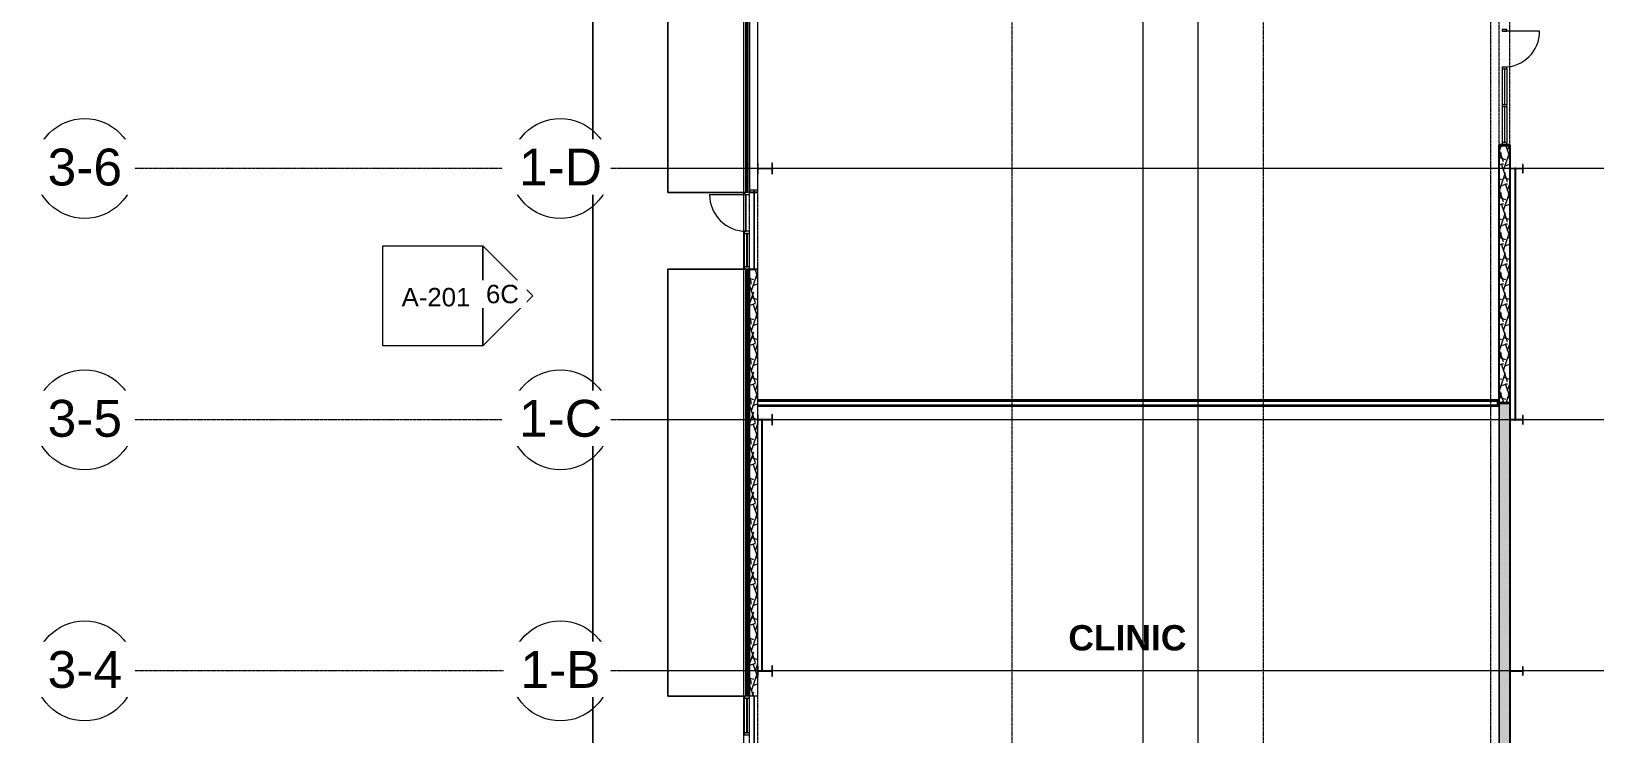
# Model space of a CAD drawing. Header units: inches. Extents: x 25369 to 33161, y -23509 to -20274.
# Drawn here: x 27301 to 28802, y -22169 to -21494 of the extents above; entities that cross this region are included whole.
import ezdxf

# ---------------------------------------------------------------- set-up
doc = ezdxf.new("R2010")
doc.units = ezdxf.units.IN
doc.header["$MEASUREMENT"] = 0
doc.linetypes.add('Grid Line 1_2_', pattern=[0.875, 0.5, -0.125, 0.125, -0.125])
for name, color, linetype, lineweight in [('A-DOOR', 31, 'Continuous', 13), ('A-FLOR', 192, 'Continuous', 13), ('A-GLAZ-CURT', 52, 'Continuous', 13), ('A-GLAZ-CWMG', 51, 'Continuous', 13), ('A-SITE-ROAD', 130, 'Continuous', 70), ('A-SITE-SWLK', 140, 'Continuous', 70), ('A-WALL', 113, 'Continuous', 13), ('A-WALL-PATT', 111, 'Continuous', 25), ('C-TOPO', 7, 'Continuous', 13), ('G-ANNO-SYMB', 111, 'Continuous', 9), ('I-WALL', 2, 'Continuous', 13), ('L-SITE-WALL', 31, 'Continuous', 13), ('M-AREA-IDEN', 171, 'Continuous', 9), ('S-BEAM', 12, 'Continuous', 13), ('S-COLS', 52, 'Continuous', 13), ('S-GRID', 1, 'Continuous', 9), ('S-GRID-IDEN', 1, 'Continuous', 9)]:
    doc.layers.add(name, color=color, linetype=linetype, lineweight=lineweight)
doc.styles.add('Arial', font='arial.ttf', dxfattribs={"height": 35.407186})
doc.styles.add('Arial_1', font='arial.ttf', dxfattribs={"height": 17.703593})
doc.styles.add('Arial_B', font='arialbd.ttf', dxfattribs={"height": 24.354149})
pattern_1 = [(45, (5929.126, 0), (-19.00703, 19.00703), []), (45, (5929.126, 28.8), (-19.00703, 19.00703), [])]
pattern_2 = [(161.57, (5930.086, 0.96), (-7.6802237, -0.0009796), [0, -54.643, 6.067, 0]), (18.43, (5928.166, 0.96), (-7.6802237, 0.0009796), [0, -54.643, 6.067, 0]), (108.43, (5930.086, 0.96), (3.8382953, -19.20136532), [18.211, -42.499]), (71.57, (5928.166, 0.96), (3.8382953, 19.20136532), [18.211, -42.499])]
pattern_3 = [(0, (5929.126, 0), (61.44, 15.36), [2.534, -43.546, 2.534, -43.546, -245.76]), (0, (5929.126, 0), (61.44, 15.36), [-92.16, 2.534, -89.626, 2.534, -43.546, -107.52]), (0, (5929.126, 0), (61.44, 15.36), [-230.4, 2.534, -28.186, 2.534, -74.266]), (120, (5952.166, 7.68), (-44.02215, 45.528601), [2.534, -43.546, 2.534, -43.546, -245.76]), (120, (5952.166, 7.68), (-44.02215, 45.528601), [-92.16, 2.534, -89.626, 2.534, -43.546, -107.52]), (120, (5952.166, 7.68), (-44.02215, 45.528601), [-230.4, 2.534, -28.186, 2.534, -74.266]), (240, (5959.846, 38.4), (-17.41785, -60.888601), [2.534, -43.546, 2.534, -43.546, -245.76]), (240, (5959.846, 38.4), (-17.41785, -60.888601), [-92.16, 2.534, -89.626, 2.534, -43.546, -107.52]), (240, (5959.846, 38.4), (-17.41785, -60.888601), [-230.4, 2.534, -28.186, 2.534, -74.266])]

# ---------------------------------------------------------------- blocks, each defined once
blk = doc.blocks.new('Struct_Xcel_Sports Complex_rvt-2-Overall Floor Plan')
at = {"layer": 'A-FLOR', "color": 43, "lineweight": 9}
for p, q in [((22066.1, -21648.9), (22066.1, -21647.2)), ((22066.1, -21722.9), (22066.1, -21649.2)), ((22066.1, -22342.7), (22066.1, -22132.8))]:
    blk.add_line(p, q, dxfattribs=at)
at = {"layer": 'L-SITE-WALL', "color": 43, "lineweight": 9}
for p, q in [((22058.1, -21649.4), (22058.1, -21182.1)), ((22058.1, -21686.6), (22058.1, -21651.4)), ((22066.1, -21647.2), (22066.1, -21648.9)), ((22066.1, -21649.2), (22066.1, -21722.9)), ((22058.1, -22133.1), (22058.1, -21722.7)), ((22066.1, -22132.8), (22066.1, -22342.7))]:
    blk.add_line(p, q, dxfattribs=at)
blk = doc.blocks.new('Girt_C - 8_D-1405510-Overall Floor Plan')
at = {"layer": 'S-BEAM', "color": 43, "lineweight": 9}
for p, q in [((22061.6, -21143.7), (22061.6, -21646.8)), ((22069.6, -21380.1), (22069.6, -21148.8)), ((22069.6, -21621.3), (22069.6, -21390.1)), ((22069.6, -21646.8), (22069.6, -21631.3)), ((22069.3, -21647.2), (22062, -21647.2))]:
    blk.add_line(p, q, dxfattribs=at)
blk = doc.blocks.new('Door_Single_Storefront - one-1371400-Overall Floor Plan')
at = {"layer": 'A-DOOR', "color": 43, "lineweight": 9}
blk.add_line((-17.59375, -35.1875), (-17.59375, 0), dxfattribs=at)
blk.add_arc((-17.59375, 0), 35.1875, 270, 0, dxfattribs=at)
blk = doc.blocks.new('System Panel - INSULATED LOW-E GLAZING _SEE ELEVATIONS FOR U-FACTOR_ SHGC_ _ LT_-1354328-Overall Floor Plan')
at = {"layer": 'A-GLAZ-CURT', "color": 7}
for p, q in [((16.03125, 1.25), (-16.03125, 1.25)), ((-16.03125, 1.25), (-16.03125, 0.25)), ((-16.03125, 0.25), (16.03125, 0.25)), ((16.03125, 0.25), (16.03125, 1.25))]:
    blk.add_line(p, q, dxfattribs=at)
at = {"layer": 'A-GLAZ-CURT', "color": 10, "lineweight": 9}
for p, q in [((-16.03125, 0.25), (-16.03125, 1.25)), ((16.03125, 1.25), (-16.03125, 1.25)), ((-16.03125, 0.25), (16.03125, 0.25)), ((16.03125, 1.25), (16.03125, 0.25))]:
    blk.add_line(p, q, dxfattribs=at)
blk = doc.blocks.new('Rectangular Mullion - Exterior 2_ x 4_5_-1354325-Overall Floor Plan')
at = {"layer": 'A-GLAZ-CWMG', "color": 43, "lineweight": 9}
for p, q in [((22057, -21720.7), (22057, -21688.6)), ((22061.5, -21720.7), (22061.5, -21688.6))]:
    blk.add_line(p, q, dxfattribs=at)
blk = doc.blocks.new('Rectangular Mullion - Exterior 2_ x 4_5_-1212758-Overall Floor Plan')
at = {"layer": 'A-GLAZ-CWMG', "color": 7}
for p, q in [((-2, 1.5), (0, 1.5)), ((-2, -3), (-2, 1.5)), ((0, 1.5), (0, -3)), ((0, -3), (-2, -3))]:
    blk.add_line(p, q, dxfattribs=at)
blk = doc.blocks.new('Rectangular Mullion - Exterior 2_ x 4_5_-1305178-Overall Floor Plan')
at = {"layer": 'A-GLAZ-CWMG', "color": 7}
for p, q in [((0, 1.5), (-2, 1.5)), ((-2, 1.5), (-2, -3)), ((0, -3), (0, 1.5)), ((-2, -3), (0, -3))]:
    blk.add_line(p, q, dxfattribs=at)
blk = doc.blocks.new('Rectangular Mullion - Exterior 2_ x 4_5_-827470-Overall Floor Plan')
at = {"layer": 'A-GLAZ-CWMG', "color": 7}
for p, q in [((-1, 1.5), (1, 1.5)), ((-1, -3), (-1, 1.5)), ((1, 1.5), (1, -3)), ((1, -3), (-1, -3))]:
    blk.add_line(p, q, dxfattribs=at)
blk = doc.blocks.new('Round Bar - 1_-1251515-Overall Floor Plan')
at = {"layer": 'S-BEAM', "color": 43, "lineweight": 9}
for p, q in [((22796.3, -21748.2), (22796.3, -21867.6)), ((22797.3, -21867.6), (22797.3, -21748.2))]:
    blk.add_line(p, q, dxfattribs=at)
for start_param, end_param in [(0, 3.141593), (3.141593, 6.283185)]:
    blk.add_ellipse((22796.8, -21867.6), major_axis=(0.5, 0), ratio=0.829527, start_param=start_param, end_param=end_param, dxfattribs=at)
blk = doc.blocks.new('Round Bar - 1_-1251605-Overall Floor Plan')
at = {"layer": 'S-BEAM', "color": 43, "lineweight": 9}
for p, q in [((22796.3, -21626.3), (22796.3, -21749)), ((22797.3, -21749), (22797.3, -21626.3))]:
    blk.add_line(p, q, dxfattribs=at)
for start_param, end_param in [(0, 3.141593), (3.141593, 6.283185)]:
    blk.add_ellipse((22796.8, -21626.3), major_axis=(0.5, 0), ratio=0.836579, start_param=start_param, end_param=end_param, dxfattribs=at)
blk = doc.blocks.new('Round Bar - 1_-1267021-Overall Floor Plan')
at = {"layer": 'S-BEAM', "color": 43, "lineweight": 9}
for p, q in [((22073.1, -21867.7), (22073.1, -21988.9)), ((22074.1, -21988.9), (22074.1, -21867.7))]:
    blk.add_line(p, q, dxfattribs=at)
for centre, start_param, end_param in [((22073.6, -21867.7), 0, 3.141593), ((22073.6, -21867.7), 3.141593, 6.283185), ((22073.6, -22108.8), 3.926991, 5.497787)]:
    blk.add_ellipse(centre, major_axis=(0.5, 0), ratio=0.507473, start_param=start_param, end_param=end_param, dxfattribs=at)
blk = doc.blocks.new('Round Bar - 1_-1267063-Overall Floor Plan')
at = {"layer": 'S-BEAM', "color": 43, "lineweight": 9}
for p, q in [((22073.1, -21987.6), (22073.1, -22108.8)), ((22074.1, -22108.8), (22074.1, -21987.6))]:
    blk.add_line(p, q, dxfattribs=at)
for start_param, end_param in [(0, 3.141593), (3.141593, 6.283185)]:
    blk.add_ellipse((22073.6, -22108.8), major_axis=(0.5, 0), ratio=0.507473, start_param=start_param, end_param=end_param, dxfattribs=at)
blk = doc.blocks.new('System Panel - INSULATED LOW-E GLAZING _SEE ELEVATIONS FOR U-FACTOR_ SHGC_ _ LT_-1142345-Overall Floor Plan')
at = {"layer": 'A-GLAZ-CURT', "color": 7}
for p, q in [((16.53125, 1.25), (-16.53125, 1.25)), ((-16.53125, 1.25), (-16.53125, 0.25)), ((-16.53125, 0.25), (16.53125, 0.25)), ((16.53125, 0.25), (16.53125, 1.25))]:
    blk.add_line(p, q, dxfattribs=at)
at = {"layer": 'A-GLAZ-CURT', "color": 10, "lineweight": 9}
for p, q in [((-16.53125, 0.25), (-16.53125, 1.25)), ((16.53125, 1.25), (-16.53125, 1.25)), ((-16.53125, 0.25), (16.53125, 0.25)), ((16.53125, 1.25), (16.53125, 0.25))]:
    blk.add_line(p, q, dxfattribs=at)
blk = doc.blocks.new('Rectangular Mullion - Exterior 2_ x 4_5_-1135311-Overall Floor Plan')
at = {"layer": 'A-GLAZ-CWMG', "color": 43, "lineweight": 9}
for p, q in [((26123.4, -22752.2), (26123.4, -22785.3)), ((26127.9, -22752.2), (26127.9, -22785.3))]:
    blk.add_line(p, q, dxfattribs=at)
blk = doc.blocks.new('Rectangular Mullion - Exterior 2_ x 4_5_-1142372-Overall Floor Plan')
at = {"layer": 'A-GLAZ-CWMG', "color": 7}
for p, q in [((0, 1.5), (-2, 1.5)), ((-2, 1.5), (-2, -3)), ((0, -3), (0, 1.5)), ((-2, -3), (0, -3))]:
    blk.add_line(p, q, dxfattribs=at)
blk = doc.blocks.new('Rectangular Mullion - Exterior 2_ x 4_5_-1142343-Overall Floor Plan')
at = {"layer": 'A-GLAZ-CWMG', "color": 7}
for p, q in [((-1, 1.5), (1, 1.5)), ((-1, -3), (-1, 1.5)), ((1, 1.5), (1, -3)), ((1, -3), (-1, -3))]:
    blk.add_line(p, q, dxfattribs=at)
blk = doc.blocks.new('System Panel - Interior Glazing-1220293-Overall Floor Plan')
at = {"layer": 'A-GLAZ-CURT', "color": 7}
for p, q in [((17.21875, -0.5625), (-17.21875, -0.5625)), ((-17.21875, -0.5625), (-17.21875, -0.9375)), ((-17.21875, -0.9375), (17.21875, -0.9375)), ((17.21875, -0.9375), (17.21875, -0.5625))]:
    blk.add_line(p, q, dxfattribs=at)
blk = doc.blocks.new('System Panel - Interior Glazing-1870824-Overall Floor Plan')
at = {"layer": 'A-GLAZ-CURT', "color": 7}
for p, q in [((17.21875, -0.5625), (-17.21875, -0.5625)), ((-17.21875, -0.5625), (-17.21875, -0.9375)), ((-17.21875, -0.9375), (17.21875, -0.9375)), ((17.21875, -0.9375), (17.21875, -0.5625))]:
    blk.add_line(p, q, dxfattribs=at)
blk = doc.blocks.new('Rectangular Mullion - Interior 1_75_ x 4_5_-1179494-Overall Floor Plan')
at = {"layer": 'A-GLAZ-CWMG', "color": 43, "lineweight": 9}
for p, q in [((24570.5, -22362.3), (24604.9, -22362.3)), ((24570.5, -22366.8), (24604.9, -22366.8))]:
    blk.add_line(p, q, dxfattribs=at)
blk = doc.blocks.new('Rectangular Mullion - Interior 1_75_ x 4_5_-1220290-Overall Floor Plan')
at = {"layer": 'A-GLAZ-CWMG', "color": 7}
for p, q in [((-0.875, 3), (0.875, 3)), ((-0.875, -1.5), (-0.875, 3)), ((0.875, 3), (0.875, -1.5)), ((0.875, -1.5), (-0.875, -1.5))]:
    blk.add_line(p, q, dxfattribs=at)
blk = doc.blocks.new('Door_Single_Storefront - one-1371407-Overall Floor Plan')
at = {"layer": 'A-DOOR', "color": 43, "lineweight": 9}
blk.add_line((-17.21875, 34.4375), (-17.21875, 0), dxfattribs=at)
blk.add_arc((-17.21875, 0), 34.4375, 360, 90, dxfattribs=at)
blk = doc.blocks.new('Rectangular Mullion - Interior 1_75_ x 4_5_-1870858-Overall Floor Plan')
at = {"layer": 'A-GLAZ-CWMG', "color": 43, "lineweight": 9}
for p, q in [((22784.1, -21530.7), (22784.1, -21565.1)), ((22788.6, -21530.7), (22788.6, -21565.1))]:
    blk.add_line(p, q, dxfattribs=at)
blk = doc.blocks.new('Grid - Grid Head - Circle-14747-Overall Floor Plan')
at = {"layer": 'S-GRID-IDEN'}
blk.add_circle((0, 0), 0.25, dxfattribs=at)
blk = doc.blocks.new('Elevation - Detail Number-93309-Overall Floor Plan')
at = {"layer": 'G-ANNO-SYMB'}
for p, q in [((-0.25, -0.25), (-0.25, 0.25)), ((-0.25, 0.25), (0.25, 0.25)), ((0.25, 0.25), (0.25, -0.25)), ((0.25, -0.25), (-0.25, -0.25))]:
    blk.add_line(p, q, dxfattribs=at)
blk = doc.blocks.new('Elevation - Detail Number-93036-Overall Floor Plan')
at = {"layer": 'G-ANNO-SYMB'}
for p, q in [((0, 0.25), (-0.25, 0)), ((0.25, 0), (0, 0.25)), ((-0.25, 0), (0.25, 0))]:
    blk.add_line(p, q, dxfattribs=at)

msp = doc.modelspace()

# ---------------------------------------------------------------- hatches: boundary and pattern name
at = {"layer": 'A-WALL-PATT', "lineweight": 9}
h = msp.add_hatch(dxfattribs=at)
h.set_pattern_fill('FP_18', color=253, style=0, pattern_type=2)
h.set_pattern_definition(pattern_2)
h.paths.add_polyline_path([(28720.5, -21850.8), (28720.5, -21604.7), (28710.5, -21604.7), (28710.5, -21850.8), (28713.6, -21850.8)], flags=0)
h = msp.add_hatch(dxfattribs=at)
h.set_pattern_fill('FP_21', color=253, style=0, pattern_type=2)
h.set_pattern_definition([(0, (5929.126, 0), (0, 24), []), (90, (5929.126, 0), (-24, 1e-15), [])])
h.paths.add_polyline_path([(27990.3, -22132.8), (27990.3, -21722.9), (27989.3, -21722.9), (27989.3, -22132.8)], flags=0)
h = msp.add_hatch(dxfattribs=at)
h.set_pattern_fill('FP_20', color=253, style=0, pattern_type=2)
h.set_pattern_definition([(0, (5929.126, 0), (30.72, 7.68), [2.534, -20.506, 2.534, -20.506, -122.88]), (0, (5929.126, 0), (30.72, 7.68), [-46.08, 2.534, -43.546, 2.534, -20.506, -53.76]), (0, (5929.126, 0), (30.72, 7.68), [-115.2, 2.534, -12.826, 2.534, -35.866]), (120, (5940.646, 3.84), (-22.0110751, 22.7643004), [2.534, -20.506, 2.534, -20.506, -122.88]), (120, (5940.646, 3.84), (-22.0110751, 22.7643004), [-46.08, 2.534, -43.546, 2.534, -20.506, -53.76]), (120, (5940.646, 3.84), (-22.0110751, 22.7643004), [-115.2, 2.534, -12.826, 2.534, -35.866]), (240, (5944.486, 19.2), (-8.7089249, -30.4443004), [2.534, -20.506, 2.534, -20.506, -122.88]), (240, (5944.486, 19.2), (-8.7089249, -30.4443004), [-46.08, 2.534, -43.546, 2.534, -20.506, -53.76]), (240, (5944.486, 19.2), (-8.7089249, -30.4443004), [-115.2, 2.534, -12.826, 2.534, -35.866])])
h.paths.add_polyline_path([(27990.3, -22132.8), (27990.8, -22132.8), (27990.8, -21722.9), (27990.3, -21722.9), (27990.3, -22123.8)], flags=0)
h = msp.add_hatch(dxfattribs=at)
h.set_pattern_fill('FP_18', color=253, style=0, pattern_type=2)
h.set_pattern_definition(pattern_2)
h.paths.add_polyline_path([(27998.8, -22132.8), (27998.8, -21722.9), (27990.8, -21722.9), (27990.8, -22132.8)], flags=0)
h = msp.add_hatch(dxfattribs=at)
h.set_pattern_fill('FP_17', color=253, style=0, pattern_type=2)
h.set_pattern_definition(pattern_3)
h.paths.add_polyline_path([(28709.1, -21849.2), (28709.8, -21849.2), (28709.8, -21848.6), (27998.8, -21848.6), (27998.8, -21849.2), (28643.5, -21849.2)], flags=0)
h = msp.add_hatch(dxfattribs=at)
h.set_pattern_fill('FP_17', color=253, style=0, pattern_type=2)
h.set_pattern_definition(pattern_3)
h.paths.add_polyline_path([(28709.8, -21854.6), (28709.8, -21849.2), (28709.1, -21849.2), (28709.1, -21853.9), (27998.8, -21853.9), (27998.8, -21854.6), (28643.5, -21854.6)], flags=0)
h = msp.add_hatch(dxfattribs=at)
h.set_pattern_fill('FP_17', color=253, style=0, pattern_type=2)
h.set_pattern_definition(pattern_3)
h.paths.add_polyline_path([(28708.5, -21849.8), (28709.1, -21849.8), (28709.1, -21849.2), (27998.8, -21849.2), (27998.8, -21849.8), (28643.5, -21849.8)], flags=0)
h = msp.add_hatch(dxfattribs=at)
h.set_pattern_fill('FP_17', color=253, style=0, pattern_type=2)
h.set_pattern_definition(pattern_3)
h.paths.add_polyline_path([(28709.1, -21853.9), (28709.1, -21849.8), (28708.5, -21849.8), (28708.5, -21853.3), (27998.8, -21853.3), (27998.8, -21853.9), (28643.5, -21853.9)], flags=0)
h = msp.add_hatch(dxfattribs=at)
h.set_pattern_fill('FP_18', color=253, style=0, pattern_type=2)
h.set_pattern_definition(pattern_2)
h.paths.add_polyline_path([(28720.5, -22359.6), (28720.5, -22351.3), (28710.5, -22351.3), (28710.5, -22359.6), (28713.6, -22359.6)], flags=0)
h.paths.add_polyline_path([(28720.5, -22275.8), (28720.5, -21852.3), (28710.5, -21852.3), (28710.5, -22275.8)], flags=0)
at = {"layer": 'S-COLS', "lineweight": 9}
h = msp.add_hatch(dxfattribs=at)
h.set_pattern_fill('FP_15', color=253, style=0, pattern_type=2)
h.set_pattern_definition(pattern_1)
h.paths.add_polyline_path([(27998.8, -21649.2), (27998.8, -21646.8), (27998.5, -21647), (27998.4, -21647.2), (27998.1, -21648.9), (27991.4, -21648.9), (27991, -21647), (27990.8, -21646.8), (27990.8, -21649.2)], flags=0)
h = msp.add_hatch(dxfattribs=at)
h.set_pattern_fill('FP_15', color=253, style=0, pattern_type=2)
h.set_pattern_definition(pattern_1)
h.paths.add_polyline_path([(27990.8, -21725.3), (27991, -21725.2), (27991.2, -21724.9), (27991.4, -21723.2), (27998.1, -21723.2), (27998.5, -21725.2), (27998.8, -21725.3), (27998.8, -21722.9), (27990.8, -21722.9)], flags=0)
h = msp.add_hatch(dxfattribs=at)
h.set_pattern_fill('FP_15', color=253, style=0, pattern_type=2)
h.set_pattern_definition(pattern_1)
h.paths.add_polyline_path([(27999.2, -21872.6), (27999.2, -21868.4), (27999.4, -21867.9), (27999.9, -21867.7), (28002.3, -21867.6), (28002.4, -21867.5), (28002.8, -21867.4), (28003.2, -21867.6), (28003.3, -21867.7), (28011.8, -21867.8), (28012.1, -21867.9), (28012.3, -21868.4), (28012.3, -21872.6), (28012.8, -21872.6), (28012.8, -21862.6), (28012.3, -21862.6), (28012.3, -21866.7), (28012.1, -21867.2), (28011.6, -21867.4), (27999.9, -21867.4), (27999.4, -21867.2), (27999.2, -21866.7), (27999.2, -21862.6), (27998.8, -21862.6), (27998.8, -21872.6)], flags=0)
h = msp.add_hatch(dxfattribs=at)
h.set_pattern_fill('FP_15', color=253, style=0, pattern_type=2)
h.set_pattern_definition(pattern_1)
h.paths.add_polyline_path([(28733.3, -21871.6), (28733.3, -21863.6), (28732.8, -21863.6), (28732.8, -21866.7), (28732.6, -21867.2), (28732.1, -21867.4), (28726.4, -21867.5), (28726.4, -21867.7), (28732.1, -21867.7), (28732.6, -21867.9), (28732.8, -21868.4), (28732.8, -21871.6)], flags=0)
h.paths.add_polyline_path([(28720.5, -21871.6), (28721, -21871.6), (28721, -21868.4), (28721.2, -21867.9), (28721.6, -21867.7), (28725.4, -21867.6), (28725.4, -21867.4), (28721.6, -21867.4), (28721.2, -21867.2), (28721, -21866.7), (28721, -21863.6), (28720.5, -21863.6)], flags=0)
h = msp.add_hatch(dxfattribs=at)
h.set_pattern_fill('FP_15', color=253, style=0, pattern_type=2)
h.set_pattern_definition(pattern_1)
h.paths.add_polyline_path([(28012.3, -22113.8), (28012.8, -22113.8), (28012.8, -22103.8), (28012.3, -22103.8), (28012.3, -22108), (28012.1, -22108.5), (28011.6, -22108.7), (28003.3, -22108.7), (28003.2, -22108.9), (28003.2, -22108.9), (28011.8, -22109), (28012.1, -22109.1), (28012.3, -22109.6)], flags=0)
h.paths.add_polyline_path([(27999.2, -22113.8), (27999.2, -22109.6), (27999.4, -22109.1), (27999.9, -22108.9), (28002.3, -22108.9), (28002.3, -22108.7), (27999.9, -22108.7), (27999.4, -22108.5), (27999.2, -22108), (27999.2, -22103.8), (27998.8, -22103.8), (27998.8, -22113.8)], flags=0)
h = msp.add_hatch(dxfattribs=at)
h.set_pattern_fill('FP_15', color=253, style=0, pattern_type=2)
h.set_pattern_definition(pattern_1)
h.paths.add_polyline_path([(28733.3, -22112.8), (28733.3, -22104.8), (28732.8, -22104.8), (28732.8, -22108), (28732.6, -22108.5), (28732.1, -22108.7), (28721.6, -22108.7), (28721.2, -22108.5), (28721, -22108), (28721, -22104.8), (28720.5, -22104.8), (28720.5, -22112.8), (28721, -22112.8), (28721, -22109.6), (28721.2, -22109.1), (28721.6, -22108.9), (28732.1, -22108.9), (28732.6, -22109.1), (28732.8, -22109.6), (28732.8, -22112.8)], flags=0)

# ---------------------------------------------------------------- linework, layer by layer
at = {"layer": 'A-SITE-ROAD', "color": 43, "lineweight": 9}
msp.add_line((27840.4, -20555), (27840.4, -22983.1), dxfattribs=at)
at = {"layer": 'A-SITE-SWLK', "color": 43, "lineweight": 9}
for p, q in [((27912.4, -20555), (27912.4, -21649.2)), ((27912.4, -21649.2), (27987.3, -21649.2)), ((27912.4, -21722.9), (27987.3, -21722.9)), ((27912.4, -21722.9), (27912.4, -22133.1)), ((27912.4, -22133.1), (27986.1, -22133.1))]:
    msp.add_line(p, q, dxfattribs=at)
at = {"layer": 'A-WALL', "color": 7}
for p, q in [((27987.6, -21182.4), (27987.6, -21649.1)), ((27989.2, -21649.1), (27989.2, -21182.4)), ((28720.5, -21604.7), (28710.5, -21604.7)), ((28710.5, -21604.7), (28710.5, -21850.8)), ((28720.5, -21604.7), (28720.5, -21850.8)), ((27987.6, -21649.1), (27989.2, -21649.1)), ((27998.8, -21722.9), (27987.5, -21722.9)), ((27987.5, -21722.9), (27987.5, -22132.8)), ((27987.8, -21722.9), (27987.8, -22132.8)), ((27989.3, -21722.9), (27989.3, -22132.8)), ((27990.3, -21722.9), (27990.3, -22132.8)), ((27990.8, -21722.9), (27990.8, -22132.8)), ((27998.8, -22132.8), (27998.8, -21722.9)), ((27998.8, -21849.2), (28709.1, -21849.2)), ((27998.8, -21849.8), (28708.5, -21849.8)), ((28708.5, -21849.8), (28708.5, -21853.3)), ((28709.1, -21849.2), (28709.1, -21853.9)), ((28710.5, -21850.8), (28720.5, -21850.8)), ((28720.5, -21852.3), (28710.5, -21852.3)), ((28720.5, -21852.3), (28720.5, -22275.8)), ((27998.8, -21853.3), (28708.5, -21853.3)), ((27998.8, -21853.9), (28709.1, -21853.9)), ((27987.5, -22132.8), (27998.8, -22132.8))]:
    msp.add_line(p, q, dxfattribs=at)
at = {"layer": 'C-TOPO', "color": 43, "lineweight": 9}
for p, q in [((27840.4, -22983.1), (27840.4, -20555)), ((27840.4, -20555), (27840.4, -22983.1)), ((27912.4, -20555), (27912.4, -21649.2)), ((27912.4, -21649.2), (27912.4, -20555)), ((27912.4, -21649.2), (27987.3, -21649.2)), ((27987.3, -21649.2), (27912.4, -21649.2)), ((27987.3, -21649.2), (27987.3, -21649.4)), ((27987.3, -21649.4), (27987.3, -21649.2)), ((27987.3, -21651.4), (27987.3, -21686.6)), ((27987.3, -21686.6), (27987.3, -21651.4)), ((27987.3, -21722.9), (27912.4, -21722.9)), ((27912.4, -21722.9), (27912.4, -22133.1)), ((27912.4, -22133.1), (27912.4, -21722.9)), ((27912.4, -21722.9), (27987.3, -21722.9)), ((27987.3, -21722.7), (27987.3, -21722.9)), ((27987.3, -21722.9), (27987.3, -21722.7)), ((27912.4, -22133.1), (27986.1, -22133.1)), ((27986.1, -22133.1), (27912.4, -22133.1))]:
    msp.add_line(p, q, dxfattribs=at)
at = {"layer": 'G-ANNO-SYMB'}
for p, q in [((28368.3, -20694.3), (28368.3, -22908.8)), ((28421, -20695.6), (28421, -22910.1))]:
    msp.add_line(p, q, dxfattribs=at)
at = {"layer": 'I-WALL', "color": 7}
for p, q in [((28721.3, -21603.9), (28709.8, -21603.9)), ((28709.8, -21603.9), (28709.8, -21851.6)), ((28721.3, -22276.6), (28721.3, -21603.9)), ((28709.8, -21848.6), (27998.8, -21848.6)), ((28709.8, -21854.6), (28709.8, -21848.6)), ((28709.8, -21851.6), (28721.3, -21851.6)), ((28710.5, -21851.6), (28710.5, -22276.6)), ((27998.8, -21854.6), (28709.8, -21854.6))]:
    msp.add_line(p, q, dxfattribs=at)
at = {"layer": 'L-SITE-WALL', "color": 43, "lineweight": 9}
for p, q in [((27985.3, -22800.8), (27985.3, -20889.6)), ((27987.3, -21182.1), (27987.3, -21649.4)), ((27987.3, -21651.4), (27987.3, -21686.6)), ((27987.3, -21722.7), (27987.3, -22133.1))]:
    msp.add_line(p, q, dxfattribs=at)
at = {"layer": 'S-COLS', "color": 7}
for p, q in [((28720.5, -21603.3), (28710.5, -21603.3)), ((28710.5, -21603.3), (28710.5, -21606.2)), ((28711, -21605.8), (28711.3, -21603.8)), ((28711.3, -21603.8), (28719.8, -21603.8)), ((28719.8, -21603.8), (28720.1, -21605.8)), ((28720.5, -21606.2), (28720.5, -21603.3)), ((27999.2, -21621.3), (27998.8, -21621.3)), ((27998.8, -21621.3), (27998.8, -21631.3)), ((27999.2, -21625.5), (27999.2, -21621.3)), ((27999.2, -21631.3), (27999.2, -21627.1)), ((28011.6, -21626.2), (27999.9, -21626.2)), ((27999.9, -21626.4), (28011.6, -21626.4)), ((28012.8, -21621.3), (28012.3, -21621.3)), ((28012.3, -21621.3), (28012.3, -21625.5)), ((28012.3, -21627.1), (28012.3, -21631.3)), ((28012.8, -21631.3), (28012.8, -21621.3)), ((28721, -21622.3), (28720.5, -21622.3)), ((28720.5, -21622.3), (28720.5, -21630.3)), ((28721, -21625.5), (28721, -21622.3)), ((28721, -21630.3), (28721, -21627.1)), ((28725.5, -21626.2), (28721.6, -21626.2)), ((28721.6, -21626.4), (28725.4, -21626.4)), ((28732.1, -21626.2), (28726.3, -21626.2)), ((28726.4, -21626.4), (28732.1, -21626.4)), ((28733.3, -21622.3), (28732.8, -21622.3)), ((28732.8, -21622.3), (28732.8, -21625.5)), ((28732.8, -21627.1), (28732.8, -21630.3)), ((28733.3, -21630.3), (28733.3, -21622.3)), ((27998.8, -21631.3), (27999.2, -21631.3)), ((28012.3, -21631.3), (28012.8, -21631.3)), ((28720.5, -21630.3), (28721, -21630.3)), ((28732.8, -21630.3), (28733.3, -21630.3)), ((27990.8, -21646.8), (27990.8, -21649.2)), ((27990.8, -21649.2), (27998.8, -21649.2)), ((27991.4, -21648.9), (27991.2, -21647.2)), ((27998.1, -21648.9), (27991.4, -21648.9)), ((27998.4, -21647.2), (27998.1, -21648.9)), ((27998.8, -21649.2), (27998.8, -21646.8)), ((27998.8, -21722.9), (27990.8, -21722.9)), ((27990.8, -21722.9), (27990.8, -21725.3)), ((27991.2, -21724.9), (27991.4, -21723.2)), ((27991.4, -21723.2), (27998.1, -21723.2)), ((27998.1, -21723.2), (27998.4, -21724.9)), ((27998.8, -21725.3), (27998.8, -21722.9)), ((27999.2, -21862.6), (27998.8, -21862.6)), ((27998.8, -21862.6), (27998.8, -21872.6)), ((27999.2, -21866.7), (27999.2, -21862.6)), ((28011.6, -21867.4), (27999.9, -21867.4)), ((28012.8, -21862.6), (28012.3, -21862.6)), ((28012.3, -21862.6), (28012.3, -21866.7)), ((28012.8, -21872.6), (28012.8, -21862.6)), ((28721, -21863.6), (28720.5, -21863.6)), ((28720.5, -21863.6), (28720.5, -21871.6)), ((28721, -21866.7), (28721, -21863.6)), ((28725.4, -21867.4), (28721.6, -21867.4)), ((28732.1, -21867.4), (28726.4, -21867.4)), ((28733.3, -21863.6), (28732.8, -21863.6)), ((28732.8, -21863.6), (28732.8, -21866.7)), ((28733.3, -21871.6), (28733.3, -21863.6)), ((27998.8, -21872.6), (27999.2, -21872.6)), ((27999.2, -21872.6), (27999.2, -21868.4)), ((27999.9, -21867.7), (28002.3, -21867.7)), ((28003.3, -21867.7), (28011.6, -21867.7)), ((28012.3, -21868.4), (28012.3, -21872.6)), ((28012.3, -21872.6), (28012.8, -21872.6)), ((28720.5, -21871.6), (28721, -21871.6)), ((28721, -21871.6), (28721, -21868.4)), ((28721.6, -21867.7), (28725.5, -21867.7)), ((28726.3, -21867.7), (28732.1, -21867.7)), ((28732.8, -21868.4), (28732.8, -21871.6)), ((28732.8, -21871.6), (28733.3, -21871.6)), ((27999.2, -22103.8), (27998.8, -22103.8)), ((27998.8, -22103.8), (27998.8, -22113.8)), ((27999.2, -22108), (27999.2, -22103.8)), ((28012.8, -22103.8), (28012.3, -22103.8)), ((28012.3, -22103.8), (28012.3, -22108)), ((28012.8, -22113.8), (28012.8, -22103.8)), ((28721, -22104.8), (28720.5, -22104.8)), ((28720.5, -22104.8), (28720.5, -22112.8)), ((28721, -22108), (28721, -22104.8)), ((28733.3, -22104.8), (28732.8, -22104.8)), ((28732.8, -22104.8), (28732.8, -22108)), ((28733.3, -22112.8), (28733.3, -22104.8)), ((27998.8, -22113.8), (27999.2, -22113.8)), ((27999.2, -22113.8), (27999.2, -22109.6)), ((28002.3, -22108.7), (27999.9, -22108.7)), ((27999.9, -22108.9), (28002.4, -22108.9)), ((28003.1, -22108.9), (28011.6, -22108.9)), ((28011.6, -22108.7), (28003.3, -22108.7)), ((28012.3, -22109.6), (28012.3, -22113.8)), ((28012.3, -22113.8), (28012.8, -22113.8)), ((28720.5, -22112.8), (28721, -22112.8)), ((28721, -22112.8), (28721, -22109.6)), ((28732.1, -22108.7), (28721.6, -22108.7)), ((28721.6, -22108.9), (28732.1, -22108.9)), ((28732.8, -22109.6), (28732.8, -22112.8)), ((28732.8, -22112.8), (28733.3, -22112.8))]:
    msp.add_line(p, q, dxfattribs=at)
for centre, radius, start, end in [((28710.5, -21605.8), 0.436, 270, 0), ((28720.5, -21605.8), 0.436, 180, 270), ((27999.9, -21625.5), 0.691, 180, 270), ((27999.9, -21627.1), 0.691, 90, 180), ((28011.6, -21625.5), 0.691, 270, 0), ((28011.6, -21627.1), 0.691, 0, 90), ((28721.6, -21625.5), 0.691, 180, 270), ((28721.6, -21627.1), 0.691, 90, 180), ((28732.1, -21625.5), 0.691, 270, 0), ((28732.1, -21627.1), 0.691, 0, 90), ((27990.8, -21647.2), 0.39, 0, 90), ((27998.8, -21647.2), 0.39, 90, 180), ((27990.8, -21724.9), 0.39, 270, 0), ((27998.8, -21724.9), 0.39, 180, 270), ((27999.9, -21866.7), 0.691, 180, 270), ((28011.6, -21866.7), 0.691, 270, 0), ((28721.6, -21866.7), 0.691, 180, 270), ((28732.1, -21866.7), 0.691, 270, 0), ((27999.9, -21868.4), 0.691, 90, 180), ((28011.6, -21868.4), 0.691, 0, 90), ((28721.6, -21868.4), 0.691, 90, 180), ((28732.1, -21868.4), 0.691, 0, 90), ((27999.9, -22108), 0.691, 180, 270), ((27999.9, -22109.6), 0.691, 90, 180), ((28011.6, -22108), 0.691, 270, 0), ((28011.6, -22109.6), 0.691, 0, 90), ((28721.6, -22108), 0.691, 180, 270), ((28721.6, -22109.6), 0.691, 90, 180), ((28732.1, -22108), 0.691, 270, 0), ((28732.1, -22109.6), 0.691, 0, 90)]:
    msp.add_arc(centre, radius, start, end, dxfattribs=at)
at = {"layer": 'S-GRID', "linetype": 'Grid Line 1_2_'}
for p, q in [((27998.8, -23155.1), (27998.8, -20370)), ((28243, -23155.1), (28243, -20370)), ((28484.3, -23155.1), (28484.3, -20370)), ((28710.5, -22389.6), (28710.5, -20370)), ((27990.8, -22996.3), (27990.8, -20466)), ((28702.5, -22389.6), (28702.5, -20550.1)), ((28710.5, -22389.6), (28710.5, -20646.1)), ((28720.5, -22389.6), (28720.5, -20646.1))]:
    msp.add_line(p, q, dxfattribs=at)

# ---------------------------------------------------------------- block references
at = {"color": 250, "lineweight": 5}
msp.add_blockref('Struct_Xcel_Sports Complex_rvt-2-Overall Floor Plan', (5929.1, 0), dxfattribs=at)
at = {"layer": 'A-DOOR', "color": 43, "lineweight": 9, "rotation": 270}
for name, p in [('Door_Single_Storefront - one-1371407-Overall Floor Plan', (28714.8, -21511.7)), ('Door_Single_Storefront - one-1371400-Overall Floor Plan', (27987.6, -21669))]:
    msp.add_blockref(name, p, dxfattribs=at)
at = {"layer": 'A-GLAZ-CURT', "color": 43, "lineweight": 9, "rotation": 90}
for name, p in [('System Panel - Interior Glazing-1870824-Overall Floor Plan', (28714.8, -21547.9)), ('System Panel - Interior Glazing-1220293-Overall Floor Plan', (28714.8, -21584.1))]:
    msp.add_blockref(name, p, dxfattribs=at)
at = {"layer": 'A-GLAZ-CURT', "color": 10, "lineweight": 9}
for name, p, rotation in [('System Panel - INSULATED LOW-E GLAZING _SEE ELEVATIONS FOR U-FACTOR_ SHGC_ _ LT_-1354328-Overall Floor Plan', (27987.6, -21704.6), 270), ('System Panel - INSULATED LOW-E GLAZING _SEE ELEVATIONS FOR U-FACTOR_ SHGC_ _ LT_-1142345-Overall Floor Plan', (27987.6, -22151.6), 270.0000000000001)]:
    msp.add_blockref(name, p, dxfattribs=dict(at, rotation=rotation))
at = {"layer": 'A-GLAZ-CWMG', "color": 43, "lineweight": 9, "extrusion": (0, 0, -1)}
for name, p, rotation in [('Rectangular Mullion - Interior 1_75_ x 4_5_-1220290-Overall Floor Plan', (-28714.8, -21493.6), 90), ('Rectangular Mullion - Interior 1_75_ x 4_5_-1220290-Overall Floor Plan', (-28714.8, -21529.8), 90), ('Rectangular Mullion - Interior 1_75_ x 4_5_-1220290-Overall Floor Plan', (-28714.8, -21566), 90), ('Rectangular Mullion - Interior 1_75_ x 4_5_-1220290-Overall Floor Plan', (-28714.8, -21602.2), 90), ('Rectangular Mullion - Exterior 2_ x 4_5_-827470-Overall Floor Plan', (-27987.6, -21687.6), 270), ('Rectangular Mullion - Exterior 2_ x 4_5_-1212758-Overall Floor Plan', (-27987.6, -21722.7), 270), ('Rectangular Mullion - Exterior 2_ x 4_5_-1142343-Overall Floor Plan', (-27987.6, -22169.1), 269.9999999999999)]:
    msp.add_blockref(name, p, dxfattribs=dict(at, rotation=rotation))
at = {"layer": 'A-GLAZ-CWMG', "color": 43, "lineweight": 9}
for name in ['Rectangular Mullion - Interior 1_75_ x 4_5_-1870858-Overall Floor Plan', 'Rectangular Mullion - Exterior 2_ x 4_5_-1354325-Overall Floor Plan']:
    msp.add_blockref(name, (5929.1, 0), dxfattribs=at)
for name, p, rotation in [('Rectangular Mullion - Interior 1_75_ x 4_5_-1179494-Overall Floor Plan', (51080.1, 3003.6), 270), ('Rectangular Mullion - Exterior 2_ x 4_5_-1305178-Overall Floor Plan', (27987.6, -21649.4), 90), ('Rectangular Mullion - Exterior 2_ x 4_5_-1142372-Overall Floor Plan', (27987.6, -22133.1), 90.00000000000006), ('Rectangular Mullion - Exterior 2_ x 4_5_-1135311-Overall Floor Plan', (54114, -44920.4), 180)]:
    msp.add_blockref(name, p, dxfattribs=dict(at, rotation=rotation))
at = {"layer": 'G-ANNO-SYMB', "xscale": 191.9999999999999, "yscale": 191.9999999999999, "zscale": 191.9999999999999}
msp.add_blockref('Elevation - Detail Number-93309-Overall Floor Plan', (27686.7, -21748.6), dxfattribs=at)
at = {"layer": 'S-BEAM', "color": 43, "lineweight": 9}
for name in ['Girt_C - 8_D-1405510-Overall Floor Plan', 'Round Bar - 1_-1251605-Overall Floor Plan', 'Round Bar - 1_-1251515-Overall Floor Plan', 'Round Bar - 1_-1267021-Overall Floor Plan', 'Round Bar - 1_-1267063-Overall Floor Plan']:
    msp.add_blockref(name, (5929.1, 0), dxfattribs=at)
at = {"layer": 'S-GRID-IDEN', "xscale": 191.9999999999999, "yscale": 191.9999999999999, "zscale": 191.9999999999999, "rotation": 89.99999999999984}
for p in [(27352.5, -21626.3), (27809.1, -21626.3), (27352.5, -21867.6), (27809.1, -21867.6), (27352.5, -22108.8), (27809.1, -22108.8)]:
    msp.add_blockref('Grid - Grid Head - Circle-14747-Overall Floor Plan', p, dxfattribs=at)

# ---------------------------------------------------------------- texts
at = {"layer": 'M-AREA-IDEN', "insert": (28353.5, -22064.8), "char_height": 24.35, "width": 131.616, "attachment_point": 2, "line_spacing_factor": 0.938532, "style": 'Arial_B'}
msp.add_mtext('CLINIC', dxfattribs=at)

# ---------------------------------------------------------------- next in the draw order: texts
at = {"layer": 'G-ANNO-SYMB', "insert": (27689.8, -21741), "char_height": 17.7, "width": 78.624, "attachment_point": 2, "line_spacing_factor": 0.938532, "style": 'Arial_1', "bg_fill": 3, "box_fill_scale": 1.25, "bg_fill_color": 0, "bg_fill_transparency": 0}
msp.add_mtext('A-201', dxfattribs=at)
at = {"layer": 'S-GRID-IDEN', "char_height": 35.41, "width": 85.104, "attachment_point": 2, "line_spacing_factor": 0.938532, "style": 'Arial', "bg_fill": 3, "box_fill_scale": 1.25, "bg_fill_color": 0, "bg_fill_transparency": 0}
for s, insert in [('3-6', (27352.7, -21607.2)), ('3-5', (27352.7, -21848.5)), ('3-4', (27352.7, -22089.7))]:
    msp.add_mtext(s, dxfattribs=dict(at, insert=insert))

# ---------------------------------------------------------------- next in the draw order: linework, layer by layer
at = {"layer": 'S-GRID', "linetype": 'Grid Line 1_2_'}
for p, q in [((32356.5, -21626.3), (27400.5, -21626.3)), ((32356.5, -21867.6), (27400.5, -21867.6)), ((32356.5, -22108.8), (27400.5, -22108.8))]:
    msp.add_line(p, q, dxfattribs=at)

# ---------------------------------------------------------------- next in the draw order: block references
at = {"layer": 'G-ANNO-SYMB', "extrusion": (0, 0, -1), "xscale": 191.9999999999999, "yscale": 191.9999999999999, "zscale": 191.9999999999999, "rotation": 90.00000000002636}
msp.add_blockref('Elevation - Detail Number-93036-Overall Floor Plan', (-27734.7, -21748.6), dxfattribs=at)

# ---------------------------------------------------------------- next in the draw order: texts
at = {"layer": 'G-ANNO-SYMB', "insert": (27753.6, -21738), "char_height": 17.7, "width": 37.584, "attachment_point": 2, "line_spacing_factor": 0.938532, "style": 'Arial_1', "bg_fill": 3, "box_fill_scale": 1.25, "bg_fill_color": 0, "bg_fill_transparency": 0}
msp.add_mtext('6C', dxfattribs=at)
at = {"layer": 'S-GRID-IDEN', "char_height": 35.41, "attachment_point": 2, "line_spacing_factor": 0.938532, "style": 'Arial', "bg_fill": 3, "box_fill_scale": 1.25, "bg_fill_color": 0, "bg_fill_transparency": 0}
for s, insert, width in [('1-D', (27809.3, -21607.2), 94.608), ('1-C', (27809.3, -21848.5), 94.608), ('1-B', (27809.3, -22089.7), 91.584)]:
    msp.add_mtext(s, dxfattribs=dict(at, insert=insert, width=width))

# ---------------------------------------------------------------- next in the draw order: linework, layer by layer
at = {"layer": 'S-GRID', "linetype": 'Grid Line 1_2_'}
for p, q in [((33026.6, -21626.3), (27857.1, -21626.3)), ((33026.6, -21867.6), (27857.1, -21867.6)), ((33026.6, -22108.8), (27857.1, -22108.8))]:
    msp.add_line(p, q, dxfattribs=at)

doc.saveas('drawing.dxf')
